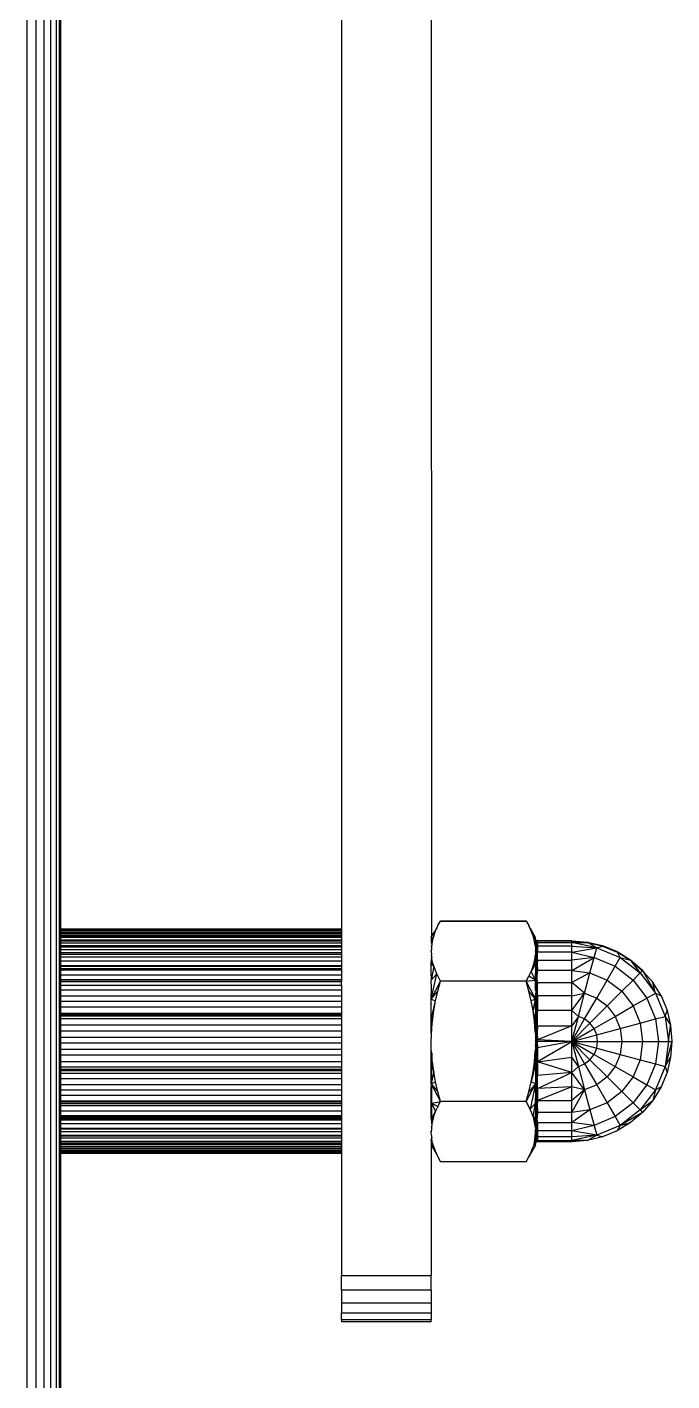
# Model space of a CAD drawing. Header units: millimetres. Extents: x 1918 to 7324, y -1954 to 2054.
# Drawn here: x 4074.7 to 4133.6, y -368.2 to -244.6 of the extents above; entities that cross this region are included whole.
import ezdxf

# ---------------------------------------------------------------- set-up
doc = ezdxf.new("R2010")
doc.units = ezdxf.units.MM

msp = doc.modelspace()

# ---------------------------------------------------------------- linework, layer by layer
for p, q in [((4074.69, -588.47), (4074.69, -135.13)), ((4075.49, -135.13), (4075.49, -588.47)), ((4076.23, -135.13), (4076.23, -588.47)), ((4076.87, -588.47), (4076.87, -135.13)), ((4077.35, -135.13), (4077.35, -588.47)), ((4077.66, -588.47), (4077.66, -135.13)), ((4111.67, -328.27), (4111.61, -192.81)), ((4077.77, -326.93), (4077.77, -193.6)), ((4103.41, -193.6), (4103.41, -326.93)), ((4112.22, -326.64), (4112.46, -326.22)), ((4112.46, -326.19), (4120.29, -326.19)), ((4112.46, -326.22), (4112.46, -326.19)), ((4112.46, -326.22), (4120.29, -326.22)), ((4120.29, -326.19), (4120.29, -326.22)), ((4120.29, -326.22), (4120.53, -326.64)), ((4077.77, -326.96), (4077.77, -326.93)), ((4103.41, -326.93), (4077.77, -326.96)), ((4077.77, -326.93), (4103.41, -326.93)), ((4077.77, -327.01), (4077.77, -326.96)), ((4103.41, -326.96), (4077.77, -326.96)), ((4077.77, -327.1), (4077.77, -327.01)), ((4077.77, -327.01), (4103.41, -327.01)), ((4077.77, -327.21), (4077.77, -327.1)), ((4103.41, -327.1), (4077.77, -327.1)), ((4077.77, -327.25), (4077.77, -327.21)), ((4077.77, -327.21), (4103.41, -327.21)), ((4077.77, -327.25), (4103.41, -327.25)), ((4077.77, -327.36), (4077.77, -327.25)), ((4103.41, -327.36), (4077.77, -327.36)), ((4077.77, -327.41), (4077.77, -327.36)), ((4103.41, -327.41), (4077.77, -327.41)), ((4077.77, -327.53), (4077.77, -327.41)), ((4077.77, -327.53), (4103.41, -327.53)), ((4077.77, -327.59), (4077.77, -327.53)), ((4077.77, -327.73), (4077.77, -327.59)), ((4077.77, -327.59), (4103.41, -327.59)), ((4077.77, -327.96), (4077.77, -327.73)), ((4103.41, -327.73), (4077.77, -327.73)), ((4103.41, -326.93), (4103.41, -326.96)), ((4103.41, -326.96), (4103.41, -327.01)), ((4103.41, -327.01), (4103.41, -327.1)), ((4103.41, -327.1), (4103.41, -327.21)), ((4103.41, -327.21), (4103.41, -327.25)), ((4103.41, -327.25), (4103.41, -327.36)), ((4103.41, -327.36), (4103.41, -327.41)), ((4103.41, -327.41), (4103.41, -327.53)), ((4103.41, -327.53), (4103.41, -327.59)), ((4103.41, -327.59), (4103.41, -327.73)), ((4103.41, -327.73), (4103.41, -327.96)), ((4111.61, -327.71), (4111.77, -327.46)), ((4111.84, -327.58), (4111.61, -328.13)), ((4111.61, -327.71), (4111.61, -328.13)), ((4111.72, -328.04), (4111.84, -327.58)), ((4112.16, -326.77), (4111.77, -327.46)), ((4111.77, -327.46), (4112.01, -327.13)), ((4111.84, -327.58), (4112.01, -327.13)), ((4112.01, -327.13), (4112.16, -326.77)), ((4112.16, -326.77), (4112.22, -326.67)), ((4112.22, -326.67), (4112.22, -326.64)), ((4120.53, -326.64), (4120.53, -326.67)), ((4120.58, -326.75), (4120.53, -326.67)), ((4120.64, -326.9), (4120.58, -326.75)), ((4120.91, -327.58), (4120.64, -326.9)), ((4120.64, -326.9), (4120.72, -327)), ((4120.72, -327), (4121.1, -327.69)), ((4121.14, -328.16), (4120.91, -327.58)), ((4120.91, -327.58), (4121.14, -327.75)), ((4121.01, -327.93), (4120.91, -327.58)), ((4121.1, -327.69), (4121.14, -327.71)), ((4121.14, -327.78), (4121.14, -327.71)), ((4121.14, -327.75), (4121.14, -327.71)), ((4077.77, -328.03), (4077.77, -327.96)), ((4103.41, -327.96), (4077.77, -327.96)), ((4077.77, -328.22), (4077.77, -328.03)), ((4077.77, -328.03), (4103.41, -328.03)), ((4077.77, -328.5), (4077.77, -328.22)), ((4077.77, -328.22), (4103.41, -328.22)), ((4077.77, -328.59), (4077.77, -328.5)), ((4103.41, -328.5), (4077.77, -328.5)), ((4077.77, -328.81), (4077.77, -328.59)), ((4077.77, -328.59), (4103.41, -328.59)), ((4077.77, -329.14), (4077.77, -328.81)), ((4077.77, -328.81), (4103.41, -328.81)), ((4103.41, -327.96), (4103.41, -328.03)), ((4103.41, -328.03), (4103.41, -328.22)), ((4103.41, -328.22), (4103.41, -328.5)), ((4103.41, -328.5), (4103.41, -328.59)), ((4103.41, -328.59), (4103.41, -328.81)), ((4103.41, -328.81), (4103.41, -329.14)), ((4111.61, -328.13), (4111.72, -328.04)), ((4111.61, -328.13), (4111.61, -328.16)), ((4111.61, -328.16), (4111.67, -328.27)), ((4111.61, -328.16), (4111.65, -328.4)), ((4111.61, -328.94), (4111.62, -328.85)), ((4111.61, -328.94), (4111.61, -328.97)), ((4111.63, -328.62), (4111.62, -328.85)), ((4111.64, -328.55), (4111.63, -328.59)), ((4111.63, -328.59), (4111.63, -328.62)), ((4111.64, -328.51), (4111.65, -328.44)), ((4111.64, -328.47), (4111.65, -328.44)), ((4111.64, -328.51), (4111.64, -328.47)), ((4111.64, -328.51), (4111.64, -328.55)), ((4111.67, -328.27), (4111.65, -328.4)), ((4111.65, -328.4), (4111.65, -328.44)), ((4111.71, -328.11), (4111.67, -328.27)), ((4111.71, -328.11), (4111.72, -328.04)), ((4121.02, -328), (4121.01, -327.93)), ((4121.02, -328), (4121.04, -328.04)), ((4121.14, -328.16), (4121.04, -328.04)), ((4121.04, -328.04), (4121.05, -328.11)), ((4121.08, -328.27), (4121.05, -328.11)), ((4121.14, -328.16), (4121.08, -328.27)), ((4121.1, -328.44), (4121.08, -328.27)), ((4121.14, -328.34), (4121.1, -328.44)), ((4121.1, -328.44), (4121.11, -328.51)), ((4121.11, -328.51), (4121.12, -328.55)), ((4121.12, -328.55), (4121.12, -328.62)), ((4121.12, -328.62), (4121.14, -328.9)), ((4121.14, -327.81), (4121.14, -327.75)), ((4121.14, -327.88), (4121.14, -327.81)), ((4121.14, -327.88), (4121.14, -327.84)), ((4121.14, -327.95), (4121.14, -327.88)), ((4121.16, -327.98), (4121.14, -327.95)), ((4121.19, -327.97), (4121.14, -327.95)), ((4121.14, -328.04), (4121.14, -327.95)), ((4121.16, -327.98), (4121.14, -328.04)), ((4121.14, -328.09), (4121.14, -328.04)), ((4121.14, -328.16), (4121.14, -328.09)), ((4121.15, -328.21), (4121.14, -328.16)), ((4121.14, -328.24), (4121.15, -328.21)), ((4121.16, -328.29), (4121.14, -328.24)), ((4121.14, -328.31), (4121.14, -328.24)), ((4121.16, -328.29), (4121.14, -328.34)), ((4121.14, -328.31), (4121.14, -328.34)), ((4121.14, -328.97), (4121.14, -328.9)), ((4121.19, -328.01), (4121.16, -327.98)), ((4121.19, -328.33), (4121.16, -328.29)), ((4121.19, -328.01), (4121.19, -327.97)), ((4121.23, -328), (4121.19, -327.97)), ((4121.19, -328.33), (4121.19, -328.01)), ((4121.23, -328.04), (4121.19, -328.01)), ((4121.19, -328.33), (4121.19, -329.25)), ((4121.23, -328.35), (4121.19, -328.33)), ((4121.23, -328), (4121.23, -328.04)), ((4121.27, -328.02), (4121.23, -328)), ((4121.27, -328.06), (4121.23, -328.04)), ((4121.23, -328.04), (4121.23, -328.32)), ((4121.23, -328.32), (4121.23, -328.35)), ((4121.27, -328.33), (4121.23, -328.32)), ((4121.23, -328.35), (4121.23, -329.27)), ((4121.27, -328.37), (4121.23, -328.35)), ((4121.32, -328.03), (4121.27, -328.02)), ((4121.27, -328.06), (4121.27, -328.02)), ((4121.32, -328.06), (4121.27, -328.06)), ((4121.3, -328.11), (4121.27, -328.06)), ((4121.29, -328.27), (4121.27, -328.06)), ((4121.27, -328.33), (4121.29, -328.27)), ((4121.27, -328.37), (4121.27, -328.33)), ((4121.32, -328.51), (4121.27, -328.37)), ((4121.27, -329.25), (4121.27, -328.37)), ((4121.32, -328.18), (4121.29, -328.27)), ((4121.32, -328.06), (4121.3, -328.11)), ((4121.3, -328.11), (4121.32, -328.18)), ((4121.3, -328.11), (4121.32, -328.14)), ((4124.44, -328.03), (4121.32, -328.03)), ((4121.32, -328.06), (4121.32, -328.03)), ((4124.44, -328.06), (4121.32, -328.06)), ((4121.32, -328.14), (4121.32, -328.18)), ((4121.32, -328.18), (4121.32, -328.51)), ((4121.32, -328.18), (4124.44, -328.18)), ((4124.44, -328.51), (4121.32, -328.51)), ((4121.32, -328.51), (4121.32, -329.06)), ((4124.44, -328.06), (4124.44, -328.03)), ((4124.44, -328.03), (4125.87, -328.14)), ((4124.44, -328.18), (4124.44, -328.06)), ((4124.44, -328.06), (4125.4, -328.14)), ((4126.73, -328.68), (4124.44, -328.18)), ((4124.44, -328.18), (4125.87, -328.18)), ((4124.44, -328.51), (4124.44, -328.18)), ((4124.44, -329.06), (4124.44, -328.51)), ((4124.44, -328.51), (4126.73, -328.68)), ((4124.44, -329.06), (4126.73, -328.68)), ((4125.4, -328.14), (4125.87, -328.14)), ((4125.4, -328.14), (4125.87, -328.18)), ((4125.87, -328.14), (4127.27, -328.47)), ((4125.98, -328.2), (4125.87, -328.14)), ((4126.73, -328.68), (4125.87, -328.18)), ((4125.87, -328.18), (4125.98, -328.2)), ((4125.98, -328.2), (4127.2, -328.5)), ((4126.49, -329.56), (4126.73, -328.68)), ((4126.73, -328.68), (4127.27, -328.51)), ((4126.73, -328.68), (4128.86, -329.56)), ((4127.2, -328.5), (4127.27, -328.47)), ((4127.2, -328.5), (4127.27, -328.51)), ((4127.27, -328.47), (4128.6, -329.02)), ((4127.27, -328.51), (4128.6, -329.06)), ((4077.77, -329.24), (4077.77, -329.14)), ((4103.41, -329.14), (4077.77, -329.14)), ((4077.77, -329.5), (4077.77, -329.24)), ((4077.77, -329.24), (4103.41, -329.24)), ((4077.77, -329.88), (4077.77, -329.5)), ((4077.77, -329.5), (4103.41, -329.5)), ((4077.77, -330.28), (4077.77, -329.88)), ((4103.41, -329.88), (4077.77, -329.88)), ((4103.41, -329.14), (4103.41, -329.24)), ((4103.41, -329.24), (4103.41, -329.5)), ((4103.41, -329.5), (4103.41, -329.88)), ((4103.41, -329.88), (4103.41, -330.28)), ((4111.61, -328.97), (4111.63, -329.32)), ((4111.61, -330.07), (4111.65, -329.53)), ((4111.61, -330.07), (4111.67, -329.67)), ((4111.61, -330.14), (4111.74, -330.02)), ((4111.61, -330.11), (4111.61, -330.07)), ((4111.61, -330.14), (4111.61, -330.11)), ((4111.61, -330.14), (4111.84, -330.36)), ((4111.61, -331.24), (4111.61, -330.14)), ((4111.64, -329.39), (4111.63, -329.32)), ((4111.64, -329.39), (4111.64, -329.44)), ((4111.64, -329.44), (4111.65, -329.53)), ((4111.67, -329.67), (4111.65, -329.53)), ((4111.74, -330.02), (4111.67, -329.67)), ((4111.84, -330.36), (4111.74, -330.02)), ((4121.14, -330.14), (4120.74, -330.82)), ((4120.91, -330.36), (4121.04, -329.9)), ((4120.91, -330.36), (4121.14, -330.14)), ((4121.04, -329.9), (4121.05, -329.82)), ((4121.13, -330.09), (4121.04, -329.9)), ((4121.08, -329.67), (4121.05, -329.82)), ((4121.1, -329.53), (4121.08, -329.67)), ((4121.13, -330.09), (4121.08, -329.67)), ((4121.1, -329.53), (4121.11, -329.44)), ((4121.14, -329.67), (4121.1, -329.53)), ((4121.11, -329.44), (4121.16, -329.21)), ((4121.13, -330.09), (4121.14, -329.67)), ((4121.14, -330.12), (4121.13, -330.09)), ((4121.14, -328.97), (4121.15, -329.13)), ((4121.16, -329.21), (4121.14, -329.67)), ((4121.14, -330.14), (4121.14, -330.12)), ((4121.14, -330.14), (4121.14, -330.62)), ((4121.15, -329.13), (4121.15, -329.18)), ((4121.16, -329.21), (4121.15, -329.18)), ((4121.19, -329.25), (4121.16, -329.21)), ((4121.19, -329.25), (4121.19, -330.71)), ((4121.23, -329.27), (4121.19, -329.25)), ((4121.23, -330.73), (4121.23, -329.27)), ((4121.27, -329.29), (4121.23, -329.27)), ((4121.32, -329.06), (4121.27, -329.25)), ((4121.27, -329.25), (4121.27, -329.29)), ((4121.32, -329.81), (4121.27, -329.29)), ((4121.27, -329.29), (4121.3, -330.16)), ((4121.27, -329.29), (4121.27, -330.7)), ((4121.3, -330.16), (4121.27, -330.7)), ((4121.32, -329.81), (4121.3, -330.16)), ((4121.3, -330.16), (4121.32, -330.75)), ((4124.44, -329.06), (4121.32, -329.06)), ((4121.32, -329.81), (4121.32, -329.06)), ((4121.32, -329.81), (4124.44, -329.81)), ((4124.44, -329.81), (4124.44, -329.06)), ((4124.44, -329.06), (4126.49, -329.56)), ((4126.49, -329.56), (4124.44, -329.81)), ((4124.44, -330.75), (4126.49, -329.56)), ((4124.44, -330.75), (4124.44, -329.81)), ((4126.11, -330.97), (4126.49, -329.56)), ((4126.49, -329.56), (4128.4, -330.35)), ((4128.4, -330.35), (4128.86, -329.56)), ((4128.63, -329.08), (4128.6, -329.02)), ((4128.6, -329.02), (4129.82, -329.78)), ((4128.63, -329.08), (4128.6, -329.06)), ((4128.86, -329.56), (4128.63, -329.08)), ((4128.63, -329.08), (4129.72, -329.75)), ((4128.86, -329.56), (4130.69, -330.97)), ((4128.86, -329.56), (4129.82, -329.81)), ((4129.72, -329.75), (4129.82, -329.78)), ((4129.72, -329.75), (4129.82, -329.81)), ((4129.82, -329.78), (4130.91, -330.71)), ((4129.82, -329.81), (4129.82, -329.78)), ((4129.82, -329.81), (4129.9, -329.88)), ((4130.69, -330.97), (4129.9, -329.88)), ((4129.9, -329.88), (4130.89, -330.73)), ((4077.77, -330.38), (4077.77, -330.28)), ((4077.77, -330.28), (4103.41, -330.28)), ((4103.41, -330.38), (4077.77, -330.38)), ((4077.77, -330.55), (4077.77, -330.38)), ((4077.77, -330.7), (4077.77, -330.55)), ((4077.77, -330.55), (4103.41, -330.55)), ((4077.77, -331.14), (4077.77, -330.7)), ((4103.41, -330.7), (4077.77, -330.7)), ((4077.77, -331.59), (4077.77, -331.14)), ((4077.77, -331.14), (4103.41, -331.14)), ((4103.41, -330.28), (4103.41, -330.38)), ((4103.41, -330.38), (4103.41, -330.55)), ((4103.41, -330.55), (4103.41, -330.7)), ((4103.41, -330.7), (4103.41, -331.14)), ((4103.41, -331.14), (4103.41, -331.59)), ((4111.84, -330.36), (4111.61, -331.62)), ((4112.11, -331.05), (4111.61, -331.62)), ((4111.61, -333.35), (4112.11, -331.05)), ((4111.61, -331.24), (4111.61, -331.62)), ((4112.11, -331.05), (4111.84, -330.36)), ((4112.46, -331.72), (4112.11, -331.05)), ((4120.29, -331.72), (4120.53, -331.27)), ((4120.53, -331.27), (4120.74, -330.82)), ((4121.14, -331.62), (4120.53, -331.27)), ((4120.74, -330.82), (4120.91, -330.36)), ((4121.14, -331.62), (4120.74, -330.82)), ((4121.15, -330.65), (4121.14, -330.62)), ((4121.14, -330.62), (4121.16, -330.68)), ((4121.14, -331.23), (4121.16, -330.74)), ((4121.14, -331.27), (4121.14, -331.23)), ((4121.14, -331.62), (4121.14, -331.27)), ((4121.16, -330.68), (4121.15, -330.65)), ((4121.19, -330.71), (4121.16, -330.68)), ((4121.16, -330.74), (4121.16, -330.68)), ((4121.19, -330.71), (4121.19, -332.62)), ((4121.23, -330.73), (4121.19, -330.71)), ((4121.23, -330.73), (4121.23, -332.63)), ((4121.27, -330.74), (4121.23, -330.73)), ((4121.27, -330.7), (4121.27, -330.74)), ((4121.32, -330.75), (4121.27, -330.74)), ((4121.27, -332.58), (4121.27, -330.74)), ((4121.3, -331.43), (4121.27, -330.74)), ((4121.3, -331.43), (4121.32, -330.75)), ((4121.32, -331.84), (4121.3, -331.43)), ((4124.44, -330.75), (4121.32, -330.75)), ((4124.44, -331.84), (4124.44, -330.75)), ((4124.44, -330.75), (4126.11, -330.97)), ((4126.11, -330.97), (4124.44, -331.84)), ((4125.62, -332.8), (4126.11, -330.97)), ((4126.11, -330.97), (4127.68, -331.61)), ((4127.68, -331.61), (4128.4, -330.35)), ((4128.4, -330.35), (4130.05, -331.61)), ((4130.05, -331.61), (4130.69, -330.97)), ((4130.69, -330.97), (4130.91, -330.75)), ((4130.69, -330.97), (4132.1, -332.8)), ((4130.89, -330.73), (4130.91, -330.71)), ((4130.89, -330.73), (4130.91, -330.75)), ((4130.91, -330.71), (4130.91, -330.75)), ((4130.91, -330.75), (4130.98, -330.82)), ((4130.98, -330.82), (4132.1, -332.8)), ((4130.98, -330.82), (4131.85, -331.8)), ((4077.77, -331.73), (4077.77, -331.59)), ((4103.41, -331.59), (4077.77, -331.59)), ((4077.77, -331.73), (4103.41, -331.73)), ((4077.77, -331.78), (4077.77, -331.73)), ((4103.41, -331.78), (4077.77, -331.78)), ((4077.77, -332.07), (4077.77, -331.78)), ((4077.77, -332.55), (4077.77, -332.07)), ((4077.77, -332.07), (4103.41, -332.07)), ((4077.77, -333.06), (4077.77, -332.55)), ((4103.41, -332.55), (4077.77, -332.55)), ((4103.41, -331.59), (4103.41, -331.73)), ((4103.41, -331.73), (4103.41, -331.78)), ((4103.41, -332.07), (4103.41, -331.78)), ((4103.41, -332.07), (4103.41, -332.55)), ((4103.41, -332.55), (4103.41, -333.06)), ((4111.61, -331.86), (4111.61, -331.62)), ((4111.61, -333.35), (4112.46, -331.72)), ((4111.61, -332), (4111.61, -331.86)), ((4111.61, -332), (4111.61, -332.83)), ((4111.61, -333.35), (4112.22, -332.62)), ((4112.01, -333.52), (4112.22, -332.62)), ((4112.22, -332.62), (4112.46, -331.72)), ((4120.29, -331.72), (4112.46, -331.72)), ((4120.29, -331.72), (4121.14, -331.62)), ((4121.14, -333.35), (4120.29, -331.72)), ((4120.53, -332.62), (4120.29, -331.72)), ((4121.14, -333.35), (4120.53, -332.62)), ((4120.74, -333.52), (4120.53, -332.62)), ((4121.14, -331.83), (4121.14, -331.62)), ((4121.15, -332.36), (4121.14, -331.83)), ((4121.15, -332.48), (4121.14, -332.53)), ((4121.14, -332.53), (4121.15, -332.58)), ((4121.16, -332.6), (4121.14, -332.53)), ((4121.16, -332.6), (4121.14, -332.98)), ((4121.15, -332.48), (4121.15, -332.36)), ((4121.16, -332.6), (4121.15, -332.58)), ((4121.19, -332.62), (4121.16, -332.6)), ((4121.19, -332.62), (4121.19, -334.84)), ((4121.23, -332.63), (4121.19, -332.62)), ((4121.23, -332.63), (4121.23, -334.85)), ((4121.27, -332.64), (4121.23, -332.63)), ((4121.32, -331.84), (4121.27, -332.58)), ((4121.27, -332.6), (4121.27, -332.58)), ((4121.27, -332.6), (4121.27, -332.64)), ((4121.32, -333.06), (4121.27, -332.64)), ((4121.27, -332.64), (4121.27, -334.81)), ((4121.32, -333.06), (4121.32, -331.84)), ((4121.32, -331.84), (4124.44, -331.84)), ((4125.62, -332.8), (4124.44, -331.84)), ((4124.44, -333.06), (4124.44, -331.84)), ((4126.73, -333.26), (4127.68, -331.61)), ((4127.68, -331.61), (4129.02, -332.64)), ((4127.68, -333.98), (4129.02, -332.64)), ((4129.02, -332.64), (4130.05, -331.61)), ((4129.02, -332.64), (4130.05, -333.98)), ((4130.05, -331.61), (4131.31, -333.26)), ((4131.86, -331.87), (4131.85, -331.8)), ((4131.85, -331.8), (4131.85, -331.84)), ((4131.86, -331.87), (4131.85, -331.84)), ((4132.1, -332.8), (4131.86, -331.87)), ((4131.86, -331.87), (4132.56, -333.01)), ((4077.77, -333.57), (4077.77, -333.06)), ((4077.77, -333.06), (4103.41, -333.06)), ((4077.77, -334.1), (4077.77, -333.57)), ((4103.41, -333.57), (4077.77, -333.57)), ((4103.41, -333.06), (4103.41, -333.57)), ((4103.41, -333.57), (4103.41, -334.1)), ((4111.61, -333.35), (4111.61, -332.83)), ((4111.61, -333.35), (4112.01, -333.52)), ((4111.61, -333.78), (4111.61, -333.35)), ((4111.61, -335.24), (4112.01, -333.52)), ((4111.61, -333.78), (4111.61, -333.81)), ((4111.61, -333.9), (4111.61, -333.81)), ((4111.61, -334.11), (4111.61, -333.9)), ((4111.85, -334.43), (4112.01, -333.52)), ((4121.14, -333.35), (4120.74, -333.52)), ((4120.91, -334.43), (4120.74, -333.52)), ((4120.91, -334.43), (4121.14, -333.35)), ((4121.14, -333.35), (4121.14, -332.98)), ((4121.14, -334.34), (4121.14, -333.35)), ((4124.44, -333.06), (4121.32, -333.06)), ((4121.32, -333.06), (4121.32, -334.39)), ((4124.44, -334.39), (4125.62, -332.8)), ((4124.44, -333.06), (4125.62, -332.8)), ((4124.44, -334.39), (4124.44, -333.06)), ((4125.05, -334.93), (4125.62, -332.8)), ((4125.62, -332.8), (4126.73, -333.26)), ((4125.62, -335.17), (4126.73, -333.26)), ((4126.73, -333.26), (4127.68, -333.98)), ((4130.05, -333.98), (4131.31, -333.26)), ((4131.31, -333.26), (4132.1, -332.8)), ((4131.31, -333.26), (4132.1, -335.17)), ((4132.1, -332.8), (4132.98, -334.93)), ((4132.1, -332.8), (4132.6, -333.06)), ((4132.56, -333.01), (4132.6, -333.03)), ((4132.56, -333.01), (4132.6, -333.06)), ((4132.6, -333.03), (4132.6, -333.06)), ((4132.6, -333.06), (4133.15, -334.36)), ((4077.77, -334.63), (4077.77, -334.1)), ((4103.41, -334.1), (4077.77, -334.1)), ((4077.77, -334.79), (4077.77, -334.63)), ((4077.77, -334.63), (4103.41, -334.63)), ((4103.41, -334.79), (4077.77, -334.79)), ((4077.77, -334.87), (4077.77, -334.79)), ((4077.77, -335.17), (4077.77, -334.87)), ((4077.77, -334.87), (4103.41, -334.87)), ((4103.41, -334.1), (4103.41, -334.63)), ((4103.41, -334.63), (4103.41, -334.79)), ((4103.41, -334.79), (4103.41, -334.87)), ((4103.41, -334.87), (4103.41, -335.17)), ((4111.61, -334.56), (4111.61, -334.11)), ((4111.61, -335.24), (4111.85, -334.43)), ((4111.61, -335.24), (4111.61, -334.56)), ((4111.72, -335.36), (4111.85, -334.43)), ((4121.14, -335.24), (4120.91, -334.43)), ((4121.04, -335.36), (4120.91, -334.43)), ((4121.14, -334.34), (4121.15, -334.59)), ((4121.15, -334.82), (4121.14, -334.95)), ((4121.15, -335.1), (4121.14, -334.95)), ((4121.14, -335.24), (4121.15, -335.1)), ((4121.15, -334.59), (4121.15, -334.76)), ((4121.15, -334.76), (4121.15, -334.82)), ((4121.19, -334.84), (4121.15, -334.82)), ((4121.15, -335.1), (4121.19, -334.84)), ((4121.23, -334.85), (4121.19, -334.84)), ((4121.19, -334.84), (4121.19, -337.14)), ((4121.19, -337.14), (4121.23, -334.89)), ((4121.23, -334.89), (4121.23, -334.85)), ((4121.27, -334.85), (4121.23, -334.85)), ((4121.23, -334.89), (4121.24, -337.18)), ((4121.24, -337.18), (4121.27, -334.9)), ((4121.32, -334.39), (4121.27, -334.81)), ((4121.27, -334.85), (4121.27, -334.81)), ((4121.27, -334.9), (4121.27, -334.85)), ((4121.27, -334.9), (4121.27, -334.88)), ((4121.32, -335.79), (4121.27, -334.9)), ((4124.44, -334.39), (4121.32, -334.39)), ((4121.32, -335.79), (4121.32, -334.39)), ((4125.05, -334.93), (4124.44, -334.39)), ((4124.44, -335.79), (4124.44, -334.39)), ((4124.44, -337.22), (4125.05, -334.93)), ((4125.05, -334.93), (4124.44, -335.79)), ((4125.62, -335.17), (4125.05, -334.93)), ((4126.11, -335.55), (4127.68, -333.98)), ((4126.49, -336.04), (4128.4, -334.93)), ((4127.68, -333.98), (4128.4, -334.93)), ((4128.4, -334.93), (4130.05, -333.98)), ((4128.4, -334.93), (4128.86, -336.04)), ((4130.05, -333.98), (4130.69, -335.55)), ((4132.1, -335.17), (4132.98, -334.93)), ((4132.98, -334.93), (4133.15, -334.39)), ((4132.98, -334.93), (4133.29, -337.22)), ((4132.98, -334.93), (4133.47, -335.73)), ((4133.15, -334.36), (4133.15, -334.39)), ((4133.15, -334.39), (4133.47, -335.73)), ((4077.77, -335.72), (4077.77, -335.17)), ((4103.41, -335.17), (4077.77, -335.17)), ((4077.77, -336.27), (4077.77, -335.72)), ((4077.77, -335.72), (4103.41, -335.72)), ((4077.77, -336.83), (4077.77, -336.27)), ((4103.41, -336.27), (4077.77, -336.27)), ((4103.41, -335.17), (4103.41, -335.72)), ((4103.41, -335.72), (4103.41, -336.27)), ((4103.41, -336.27), (4103.41, -336.83)), ((4111.61, -335.24), (4111.72, -335.36)), ((4111.61, -335.37), (4111.61, -335.24)), ((4111.61, -335.41), (4111.61, -335.37)), ((4111.61, -335.58), (4111.61, -335.41)), ((4111.61, -335.58), (4111.64, -336.25)), ((4111.61, -336.31), (4111.61, -335.58)), ((4111.63, -336.65), (4111.61, -336.31)), ((4111.63, -336.65), (4111.64, -336.29)), ((4111.64, -336.25), (4111.72, -335.36)), ((4111.64, -336.25), (4111.64, -336.29)), ((4121.14, -335.28), (4121.04, -335.36)), ((4121.11, -336.29), (4121.04, -335.36)), ((4121.14, -335.77), (4121.11, -336.29)), ((4121.14, -336.46), (4121.11, -336.29)), ((4121.14, -335.24), (4121.14, -335.28)), ((4121.14, -335.31), (4121.14, -335.24)), ((4121.14, -335.31), (4121.14, -335.28)), ((4121.14, -335.4), (4121.14, -335.31)), ((4121.14, -335.43), (4121.14, -335.4)), ((4121.14, -335.55), (4121.14, -335.43)), ((4121.14, -335.6), (4121.14, -335.55)), ((4121.14, -335.64), (4121.14, -335.6)), ((4121.14, -335.64), (4121.14, -335.69)), ((4121.14, -335.69), (4121.14, -335.77)), ((4121.14, -335.77), (4121.14, -336.46)), ((4121.32, -335.79), (4121.3, -336.42)), ((4121.32, -335.79), (4124.44, -335.79)), ((4124.44, -335.79), (4121.32, -337.08)), ((4124.44, -337.22), (4125.62, -335.17)), ((4124.44, -337.22), (4126.11, -335.55)), ((4124.44, -337.22), (4124.44, -335.79)), ((4124.44, -337.22), (4126.49, -336.04)), ((4126.11, -335.55), (4125.62, -335.17)), ((4126.49, -336.04), (4126.11, -335.55)), ((4126.73, -336.61), (4126.49, -336.04)), ((4126.73, -336.61), (4128.86, -336.04)), ((4128.86, -336.04), (4130.69, -335.55)), ((4128.86, -336.04), (4129.02, -337.22)), ((4130.69, -335.55), (4132.1, -335.17)), ((4130.69, -335.55), (4130.91, -337.22)), ((4132.1, -335.17), (4132.37, -337.22)), ((4133.29, -337.22), (4133.48, -335.79)), ((4133.47, -335.73), (4133.48, -335.75)), ((4133.47, -335.73), (4133.48, -335.79)), ((4133.48, -335.75), (4133.48, -335.79)), ((4133.48, -335.79), (4133.6, -337.19)), ((4077.77, -337.38), (4077.77, -336.83)), ((4077.77, -336.83), (4103.41, -336.83)), ((4077.77, -337.94), (4077.77, -337.38)), ((4103.41, -337.38), (4077.77, -337.38)), ((4103.41, -336.83), (4103.41, -337.38)), ((4103.41, -337.38), (4103.41, -337.94)), ((4111.61, -337.19), (4111.63, -336.69)), ((4111.61, -337.22), (4111.61, -337.19)), ((4111.61, -337.25), (4111.61, -337.19)), ((4111.61, -337.25), (4111.61, -337.22)), ((4111.61, -338.05), (4111.61, -337.25)), ((4111.63, -336.69), (4111.63, -336.65)), ((4121.14, -336.46), (4121.14, -336.62)), ((4121.14, -336.62), (4121.14, -336.67)), ((4121.14, -336.67), (4121.15, -337.05)), ((4121.15, -337.05), (4121.14, -337.16)), ((4121.14, -337.16), (4121.14, -337.19)), ((4121.14, -337.19), (4121.14, -337.22)), ((4121.14, -337.22), (4121.19, -337.22)), ((4121.14, -337.22), (4121.15, -337.61)), ((4121.15, -337.61), (4121.19, -337.29)), ((4121.15, -337.61), (4121.15, -337.79)), ((4121.19, -337.22), (4121.19, -337.14)), ((4121.19, -337.22), (4121.24, -337.22)), ((4121.19, -337.22), (4121.19, -337.29)), ((4121.19, -337.25), (4121.19, -337.29)), ((4121.19, -339.57), (4121.19, -337.29)), ((4121.19, -337.29), (4121.23, -339.56)), ((4121.24, -337.22), (4121.23, -339.56)), ((4121.29, -337.13), (4121.24, -337.18)), ((4121.24, -337.18), (4121.24, -337.22)), ((4121.24, -337.22), (4121.29, -337.22)), ((4121.24, -337.22), (4121.27, -338.95)), ((4121.29, -337.28), (4121.27, -338.95)), ((4121.3, -336.42), (4121.29, -337.13)), ((4121.29, -337.13), (4121.32, -337.08)), ((4121.29, -337.13), (4121.29, -337.18)), ((4121.29, -337.18), (4121.29, -337.22)), ((4124.44, -337.22), (4121.29, -337.22)), ((4121.29, -337.22), (4121.29, -337.28)), ((4121.29, -337.28), (4121.32, -337.8)), ((4121.3, -336.42), (4121.32, -337.08)), ((4124.44, -337.22), (4121.32, -337.08)), ((4124.44, -337.22), (4121.32, -337.8)), ((4121.32, -339.05), (4124.44, -337.22)), ((4124.44, -337.22), (4126.73, -336.61)), ((4124.44, -338.66), (4124.44, -337.22)), ((4124.44, -337.22), (4125.05, -339.51)), ((4124.44, -337.22), (4125.62, -339.28)), ((4124.44, -337.22), (4126.11, -338.9)), ((4124.44, -337.22), (4126.49, -338.41)), ((4124.44, -337.22), (4126.73, -337.84)), ((4124.44, -337.22), (4126.81, -337.22)), ((4126.81, -337.22), (4126.73, -336.61)), ((4126.73, -337.84), (4126.81, -337.22)), ((4126.81, -337.22), (4129.02, -337.22)), ((4129.02, -337.22), (4128.86, -338.41)), ((4129.02, -337.22), (4130.91, -337.22)), ((4130.91, -337.22), (4130.69, -338.9)), ((4130.91, -337.22), (4132.37, -337.22)), ((4132.37, -337.22), (4132.1, -339.28)), ((4132.37, -337.22), (4133.29, -337.22)), ((4133.29, -337.22), (4132.98, -339.51)), ((4133.6, -337.22), (4132.98, -339.51)), ((4133.29, -337.22), (4133.6, -337.22)), ((4133.6, -337.22), (4133.48, -338.66)), ((4133.6, -337.19), (4133.6, -337.22)), ((4077.77, -338.49), (4077.77, -337.94)), ((4077.77, -337.94), (4103.41, -337.94)), ((4077.77, -339.04), (4077.77, -338.49)), ((4103.41, -338.49), (4077.77, -338.49)), ((4103.41, -337.94), (4103.41, -338.49)), ((4103.41, -338.49), (4103.41, -339.04)), ((4111.61, -338.79), (4111.61, -338.05)), ((4111.64, -338.15), (4111.61, -338.05)), ((4111.61, -338.79), (4111.65, -338.28)), ((4111.61, -339.16), (4111.61, -338.79)), ((4111.65, -338.28), (4111.64, -338.15)), ((4111.71, -339.04), (4111.65, -338.28)), ((4111.65, -338.28), (4111.65, -339.03)), ((4121.04, -339.07), (4121.11, -338.15)), ((4121.11, -338.15), (4121.14, -337.98)), ((4121.14, -338.68), (4121.11, -338.15)), ((4121.15, -337.79), (4121.14, -337.94)), ((4121.14, -337.94), (4121.14, -337.98)), ((4121.14, -338.68), (4121.14, -337.98)), ((4121.14, -338.76), (4121.14, -338.68)), ((4121.14, -339.2), (4121.14, -338.76)), ((4121.32, -337.8), (4121.31, -338.63)), ((4121.32, -338.66), (4121.31, -338.63)), ((4121.32, -338.66), (4121.31, -338.72)), ((4121.31, -338.72), (4121.31, -338.75)), ((4121.31, -338.75), (4121.32, -339)), ((4121.32, -339.08), (4124.44, -338.66)), ((4125.05, -339.51), (4124.44, -338.66)), ((4124.44, -340.05), (4124.44, -338.66)), ((4126.11, -338.9), (4126.49, -338.41)), ((4126.49, -338.41), (4126.73, -337.84)), ((4126.49, -338.41), (4128.4, -339.51)), ((4126.73, -337.84), (4128.86, -338.41)), ((4128.86, -338.41), (4128.4, -339.51)), ((4128.86, -338.41), (4130.69, -338.9)), ((4132.98, -339.51), (4133.48, -338.66)), ((4133.48, -338.66), (4133.15, -340.05)), ((4077.77, -339.58), (4077.77, -339.04)), ((4077.77, -339.04), (4103.41, -339.04)), ((4077.77, -339.74), (4077.77, -339.58)), ((4103.41, -339.58), (4077.77, -339.58)), ((4077.77, -339.74), (4103.41, -339.74)), ((4077.77, -339.92), (4077.77, -339.74)), ((4103.41, -339.92), (4077.77, -339.92)), ((4077.77, -340.12), (4077.77, -339.92)), ((4103.41, -339.04), (4103.41, -339.58)), ((4103.41, -339.58), (4103.41, -339.74)), ((4103.41, -339.74), (4103.41, -339.92)), ((4103.41, -339.92), (4103.41, -340.12)), ((4111.61, -339.16), (4111.65, -339.13)), ((4111.61, -339.2), (4111.61, -339.16)), ((4111.61, -339.2), (4111.65, -339.16)), ((4111.61, -339.2), (4111.84, -339.99)), ((4111.61, -340.64), (4111.61, -339.2)), ((4111.84, -339.99), (4111.61, -341.1)), ((4111.65, -339.03), (4111.65, -339.13)), ((4111.65, -339.13), (4111.72, -339.07)), ((4111.65, -339.13), (4111.65, -339.16)), ((4111.66, -342.85), (4111.65, -339.16)), ((4111.72, -339.07), (4111.71, -339.04)), ((4111.84, -339.99), (4111.72, -339.07)), ((4112.01, -340.91), (4111.84, -339.99)), ((4121.14, -339.26), (4120.74, -340.91)), ((4120.74, -340.91), (4120.91, -339.99)), ((4120.91, -339.99), (4121.04, -339.07)), ((4120.91, -339.99), (4121.14, -339.26)), ((4121.14, -339.2), (4121.04, -339.07)), ((4121.14, -339.26), (4121.14, -339.2)), ((4121.14, -339.26), (4121.15, -339.35)), ((4121.14, -339.53), (4121.15, -339.35)), ((4121.14, -339.53), (4121.15, -339.58)), ((4121.15, -339.69), (4121.14, -340.01)), ((4121.14, -340.01), (4121.14, -341.1)), ((4121.19, -339.57), (4121.15, -339.58)), ((4121.15, -339.58), (4121.15, -339.63)), ((4121.19, -339.61), (4121.15, -339.63)), ((4121.15, -339.63), (4121.15, -339.69)), ((4121.23, -339.56), (4121.19, -339.57)), ((4121.19, -339.57), (4121.19, -339.61)), ((4121.23, -339.6), (4121.19, -339.61)), ((4121.19, -339.61), (4121.19, -341.83)), ((4121.23, -339.6), (4121.23, -339.56)), ((4121.23, -339.6), (4121.23, -341.81)), ((4121.27, -339.6), (4121.23, -339.6)), ((4121.27, -338.95), (4121.27, -339.16)), ((4121.32, -339.08), (4121.27, -339.51)), ((4121.27, -339.16), (4121.27, -339.51)), ((4121.27, -339.51), (4121.27, -339.56)), ((4121.27, -339.56), (4121.27, -339.6)), ((4121.28, -339.64), (4121.27, -339.6)), ((4121.32, -340.02), (4121.28, -339.64)), ((4121.28, -339.64), (4121.28, -341.7)), ((4121.32, -339), (4121.32, -339.05)), ((4121.32, -339.08), (4121.32, -339.05)), ((4124.44, -340.05), (4121.32, -339.08)), ((4121.32, -339.08), (4121.32, -340.02)), ((4121.32, -340.02), (4121.32, -340.28)), ((4124.44, -340.05), (4121.32, -340.33)), ((4121.32, -341.51), (4124.44, -340.05)), ((4125.05, -339.51), (4124.44, -340.05)), ((4125.62, -341.65), (4124.44, -340.05)), ((4124.44, -341.38), (4124.44, -340.05)), ((4125.05, -339.51), (4125.62, -339.28)), ((4125.05, -339.51), (4125.62, -341.65)), ((4125.62, -339.28), (4126.11, -338.9)), ((4125.62, -339.28), (4126.73, -341.19)), ((4126.11, -338.9), (4127.68, -340.46)), ((4128.4, -339.51), (4127.68, -340.46)), ((4128.4, -339.51), (4130.05, -340.46)), ((4130.69, -338.9), (4130.05, -340.46)), ((4130.69, -338.9), (4132.1, -339.28)), ((4132.1, -339.28), (4131.31, -341.19)), ((4132.1, -339.28), (4132.98, -339.51)), ((4132.98, -339.51), (4132.1, -341.65)), ((4133.15, -340.05), (4132.6, -341.38)), ((4132.98, -339.51), (4133.15, -340.05)), ((4077.77, -340.64), (4077.77, -340.12)), ((4077.77, -340.12), (4103.41, -340.12)), ((4077.77, -341.16), (4077.77, -340.64)), ((4103.41, -340.64), (4077.77, -340.64)), ((4077.77, -341.67), (4077.77, -341.16)), ((4077.77, -341.16), (4103.41, -341.16)), ((4103.41, -340.12), (4103.41, -340.64)), ((4103.41, -340.64), (4103.41, -341.16)), ((4103.41, -341.16), (4103.41, -341.67)), ((4111.61, -340.67), (4111.61, -340.64)), ((4111.61, -341.1), (4111.61, -340.67)), ((4111.61, -341.1), (4112.01, -340.91)), ((4111.61, -341.1), (4112.22, -341.82)), ((4111.61, -341.1), (4112.46, -342.72)), ((4111.61, -341.1), (4111.61, -341.37)), ((4112.22, -341.82), (4112.01, -340.91)), ((4120.29, -342.72), (4121.14, -341.1)), ((4120.53, -341.82), (4120.74, -340.91)), ((4121.14, -341.1), (4120.53, -341.82)), ((4121.14, -341.1), (4120.64, -343.4)), ((4121.14, -341.1), (4120.74, -340.91)), ((4121.14, -341.1), (4121.14, -341.51)), ((4121.32, -340.28), (4121.32, -340.33)), ((4121.32, -341.38), (4121.32, -340.33)), ((4126.73, -341.19), (4125.62, -341.65)), ((4127.68, -340.46), (4126.73, -341.19)), ((4126.73, -341.19), (4127.68, -342.83)), ((4127.68, -340.46), (4129.02, -341.8)), ((4130.05, -340.46), (4129.02, -341.8)), ((4130.05, -340.46), (4131.31, -341.19)), ((4131.31, -341.19), (4130.05, -342.83)), ((4131.31, -341.19), (4132.1, -341.65)), ((4077.77, -342.16), (4077.77, -341.67)), ((4103.41, -341.67), (4077.77, -341.67)), ((4077.77, -342.64), (4077.77, -342.16)), ((4103.41, -342.16), (4077.77, -342.16)), ((4103.41, -341.67), (4103.41, -342.16)), ((4103.41, -342.16), (4103.41, -342.64)), ((4111.61, -341.54), (4111.61, -341.37)), ((4111.61, -342.45), (4111.61, -341.54)), ((4111.61, -342.52), (4111.61, -342.45)), ((4111.61, -342.82), (4111.61, -342.52)), ((4112.46, -342.72), (4112.22, -341.82)), ((4120.29, -342.72), (4120.53, -341.82)), ((4121.14, -341.51), (4121.14, -341.77)), ((4121.15, -341.82), (4121.14, -341.77)), ((4121.15, -341.96), (4121.14, -342.03)), ((4121.15, -341.96), (4121.14, -342)), ((4121.14, -342.03), (4121.15, -342.4)), ((4121.14, -342.58), (4121.15, -342.4)), ((4121.15, -341.82), (4121.15, -341.87)), ((4121.15, -341.82), (4121.16, -341.85)), ((4121.16, -341.85), (4121.15, -341.87)), ((4121.16, -341.85), (4121.15, -341.9)), ((4121.15, -341.87), (4121.15, -341.92)), ((4121.15, -341.87), (4121.15, -341.9)), ((4121.15, -341.9), (4121.15, -341.96)), ((4121.19, -341.83), (4121.16, -341.85)), ((4121.23, -341.81), (4121.19, -341.83)), ((4121.19, -341.83), (4121.19, -343.7)), ((4121.27, -341.81), (4121.23, -341.81)), ((4121.23, -341.81), (4121.23, -343.68)), ((4121.28, -341.7), (4121.27, -341.77)), ((4121.27, -341.77), (4121.27, -341.81)), ((4121.27, -341.85), (4121.27, -341.81)), ((4121.32, -342.61), (4121.27, -341.85)), ((4121.27, -341.85), (4121.27, -343.67)), ((4121.27, -341.85), (4121.3, -343.01)), ((4121.32, -341.51), (4121.28, -341.7)), ((4121.32, -341.51), (4121.32, -341.38)), ((4124.44, -341.38), (4121.32, -341.51)), ((4124.44, -341.38), (4121.32, -342.61)), ((4121.32, -341.51), (4121.32, -342.61)), ((4125.62, -341.65), (4124.44, -341.38)), ((4124.44, -342.61), (4124.44, -341.38)), ((4125.62, -341.65), (4124.44, -342.61)), ((4124.44, -343.7), (4125.62, -341.65)), ((4125.62, -341.65), (4126.11, -343.48)), ((4129.02, -341.8), (4127.68, -342.83)), ((4129.02, -341.8), (4130.05, -342.83)), ((4132.1, -341.65), (4130.69, -343.48)), ((4132.6, -341.38), (4131.85, -342.61)), ((4132.1, -341.65), (4131.85, -342.61)), ((4132.1, -341.65), (4132.6, -341.38)), ((4077.77, -342.78), (4077.77, -342.64)), ((4077.77, -342.64), (4103.41, -342.64)), ((4103.41, -342.78), (4077.77, -342.78)), ((4077.77, -342.88), (4077.77, -342.78)), ((4077.77, -343.1), (4077.77, -342.88)), ((4077.77, -342.88), (4103.41, -342.88)), ((4077.77, -343.55), (4077.77, -343.1)), ((4103.41, -343.1), (4077.77, -343.1)), ((4077.77, -343.98), (4077.77, -343.55)), ((4077.77, -343.55), (4103.41, -343.55)), ((4103.41, -342.64), (4103.41, -342.78)), ((4103.41, -342.78), (4103.41, -342.88)), ((4103.41, -342.88), (4103.41, -343.1)), ((4103.41, -343.1), (4103.41, -343.55)), ((4103.41, -343.55), (4103.41, -343.98)), ((4111.61, -342.82), (4111.65, -343.01)), ((4111.61, -342.82), (4111.66, -342.87)), ((4111.61, -342.82), (4111.66, -342.85)), ((4111.61, -344.27), (4111.61, -342.82)), ((4111.61, -344.27), (4111.65, -343.09)), ((4111.65, -343.01), (4111.66, -342.9)), ((4111.65, -343.09), (4111.65, -343.01)), ((4111.66, -344.22), (4111.65, -343.09)), ((4111.66, -342.85), (4112.46, -342.72)), ((4111.66, -342.9), (4111.66, -342.85)), ((4111.66, -342.85), (4111.66, -342.87)), ((4111.66, -342.87), (4111.66, -342.9)), ((4111.66, -342.87), (4112.22, -343.17)), ((4111.66, -342.9), (4112.01, -343.63)), ((4111.82, -343.95), (4112.01, -343.63)), ((4111.84, -344.05), (4112.01, -343.63)), ((4112.01, -343.63), (4112.16, -343.31)), ((4112.19, -343.25), (4112.16, -343.31)), ((4112.22, -343.17), (4112.19, -343.25)), ((4112.22, -343.17), (4112.46, -342.72)), ((4120.29, -342.72), (4112.46, -342.72)), ((4120.64, -343.4), (4120.29, -342.72)), ((4121.14, -342.85), (4120.64, -343.4)), ((4120.91, -344.08), (4120.64, -343.4)), ((4120.91, -344.08), (4121.14, -342.85)), ((4121.14, -342.71), (4121.14, -342.58)), ((4121.14, -342.77), (4121.14, -342.71)), ((4121.14, -342.82), (4121.14, -342.77)), ((4121.14, -342.82), (4121.14, -342.85)), ((4121.14, -343.04), (4121.14, -342.85)), ((4121.14, -343.04), (4121.14, -343.64)), ((4121.15, -343.69), (4121.14, -343.64)), ((4121.16, -343.76), (4121.14, -343.82)), ((4121.15, -343.79), (4121.14, -343.82)), ((4121.15, -343.69), (4121.16, -343.76)), ((4121.16, -343.76), (4121.15, -343.79)), ((4121.19, -343.74), (4121.16, -343.76)), ((4121.23, -343.68), (4121.19, -343.7)), ((4121.19, -343.7), (4121.19, -343.74)), ((4121.23, -343.72), (4121.19, -343.74)), ((4121.19, -343.74), (4121.19, -345.2)), ((4121.23, -343.68), (4121.23, -343.72)), ((4121.27, -343.7), (4121.23, -343.72)), ((4121.23, -343.72), (4121.23, -345.18)), ((4121.3, -343.01), (4121.27, -343.67)), ((4121.32, -343.66), (4121.27, -343.67)), ((4121.27, -343.67), (4121.27, -343.7)), ((4121.32, -343.7), (4121.27, -343.7)), ((4121.27, -345.12), (4121.27, -343.7)), ((4121.3, -344.23), (4121.27, -343.7)), ((4121.32, -342.61), (4121.3, -343.01)), ((4121.3, -343.01), (4121.32, -343.66)), ((4121.32, -343.7), (4121.3, -344.23)), ((4121.32, -342.61), (4124.44, -342.61)), ((4121.32, -343.66), (4121.32, -343.7)), ((4124.44, -343.7), (4121.32, -343.7)), ((4124.44, -343.7), (4124.44, -342.61)), ((4126.11, -343.48), (4124.44, -343.7)), ((4126.11, -343.48), (4124.44, -344.63)), ((4124.44, -344.63), (4124.44, -343.7)), ((4127.68, -342.83), (4126.11, -343.48)), ((4126.11, -343.48), (4126.49, -344.89)), ((4127.68, -342.83), (4128.4, -344.09)), ((4130.05, -342.83), (4128.4, -344.09)), ((4130.69, -343.48), (4128.86, -344.89)), ((4130.91, -343.7), (4128.86, -344.89)), ((4130.91, -343.7), (4129.82, -344.63)), ((4130.05, -342.83), (4130.69, -343.48)), ((4130.69, -343.48), (4131.85, -342.61)), ((4130.69, -343.48), (4130.91, -343.7)), ((4131.85, -342.61), (4130.91, -343.7)), ((4077.77, -344.12), (4077.77, -343.98)), ((4077.77, -343.98), (4103.41, -343.98)), ((4103.41, -344.12), (4077.77, -344.12)), ((4077.77, -344.23), (4077.77, -344.12)), ((4103.41, -344.23), (4077.77, -344.23)), ((4077.77, -344.31), (4077.77, -344.23)), ((4077.77, -344.35), (4077.77, -344.31)), ((4103.41, -344.31), (4077.77, -344.31)), ((4077.77, -344.35), (4103.41, -344.35)), ((4077.77, -344.38), (4077.77, -344.35)), ((4077.77, -344.76), (4077.77, -344.38)), ((4077.77, -344.38), (4103.41, -344.38)), ((4077.77, -345.13), (4077.77, -344.76)), ((4103.41, -344.76), (4077.77, -344.76)), ((4103.41, -343.98), (4103.41, -344.12)), ((4103.41, -344.12), (4103.41, -344.23)), ((4103.41, -344.23), (4103.41, -344.31)), ((4103.41, -344.31), (4103.41, -344.35)), ((4103.41, -344.31), (4103.41, -344.38)), ((4103.41, -344.38), (4103.41, -344.76)), ((4103.41, -344.76), (4103.41, -345.13)), ((4111.66, -344.22), (4111.61, -344.27)), ((4111.61, -344.27), (4111.61, -344.3)), ((4111.61, -344.27), (4111.61, -344.33)), ((4111.61, -344.3), (4111.61, -344.33)), ((4111.61, -344.33), (4111.67, -344.74)), ((4111.61, -344.33), (4111.66, -344.4)), ((4111.61, -344.33), (4111.65, -344.91)), ((4111.64, -345.04), (4111.63, -345.09)), ((4111.64, -345.01), (4111.65, -344.94)), ((4111.64, -344.97), (4111.65, -344.94)), ((4111.64, -345.01), (4111.64, -344.97)), ((4111.64, -345.01), (4111.64, -345.04)), ((4111.67, -344.77), (4111.65, -344.91)), ((4111.65, -344.91), (4111.65, -344.94)), ((4111.66, -344.22), (4111.82, -343.95)), ((4111.84, -344.05), (4111.66, -344.22)), ((4111.84, -344.08), (4111.66, -344.22)), ((4111.66, -344.4), (4111.66, -344.22)), ((4111.66, -344.4), (4111.72, -344.54)), ((4111.67, -344.74), (4111.66, -344.4)), ((4111.71, -344.6), (4111.67, -344.74)), ((4111.67, -344.74), (4111.67, -344.77)), ((4111.72, -344.54), (4111.71, -344.6)), ((4111.72, -344.54), (4111.84, -344.08)), ((4111.84, -344.05), (4111.82, -343.95)), ((4111.84, -344.08), (4111.84, -344.05)), ((4121.01, -344.39), (4120.91, -344.08)), ((4120.91, -344.08), (4121.12, -344.28)), ((4121.12, -344.28), (4121.01, -344.39)), ((4121.14, -344.3), (4121.01, -344.43)), ((4121.01, -344.43), (4121.01, -344.39)), ((4121.08, -344.77), (4121.01, -344.43)), ((4121.14, -344.3), (4121.08, -344.77)), ((4121.1, -344.94), (4121.08, -344.77)), ((4121.14, -344.81), (4121.1, -344.94)), ((4121.1, -344.94), (4121.11, -345.01)), ((4121.11, -345.01), (4121.12, -345.04)), ((4121.12, -344.28), (4121.14, -343.82)), ((4121.14, -344.3), (4121.12, -344.28)), ((4121.12, -345.12), (4121.12, -345.04)), ((4121.14, -344.3), (4121.14, -344.81)), ((4121.14, -344.81), (4121.16, -345.19)), ((4121.27, -345.12), (4121.3, -344.27)), ((4121.32, -344.63), (4121.27, -345.12)), ((4121.3, -344.27), (4121.3, -344.23)), ((4121.32, -344.59), (4121.3, -344.27)), ((4121.32, -344.59), (4121.32, -344.63)), ((4121.32, -344.63), (4124.44, -344.63)), ((4121.32, -344.63), (4121.32, -345.35)), ((4126.49, -344.89), (4124.44, -344.63)), ((4124.44, -345.38), (4124.44, -344.63)), ((4126.49, -344.89), (4124.44, -345.38)), ((4128.4, -344.09), (4126.49, -344.89)), ((4126.49, -344.89), (4126.73, -345.77)), ((4128.86, -344.89), (4126.73, -345.77)), ((4128.4, -344.09), (4128.86, -344.89)), ((4129.82, -344.63), (4128.6, -345.38)), ((4128.86, -344.89), (4128.6, -345.38)), ((4128.86, -344.89), (4129.82, -344.63)), ((4077.77, -345.23), (4077.77, -345.13)), ((4077.77, -345.13), (4103.41, -345.13)), ((4103.41, -345.23), (4077.77, -345.23)), ((4077.77, -345.47), (4077.77, -345.23)), ((4077.77, -345.78), (4077.77, -345.47)), ((4103.41, -345.47), (4077.77, -345.47)), ((4077.77, -345.87), (4077.77, -345.78)), ((4077.77, -345.78), (4103.41, -345.78)), ((4103.41, -345.87), (4077.77, -345.87)), ((4077.77, -346.07), (4077.77, -345.87)), ((4077.77, -346.34), (4077.77, -346.07)), ((4103.41, -346.07), (4077.77, -346.07)), ((4103.41, -345.13), (4103.41, -345.23)), ((4103.41, -345.23), (4103.41, -345.47)), ((4103.41, -345.47), (4103.41, -345.78)), ((4103.41, -345.78), (4103.41, -345.87)), ((4103.41, -345.87), (4103.41, -346.07)), ((4103.41, -346.07), (4103.41, -346.34)), ((4111.61, -345.44), (4111.62, -345.35)), ((4111.61, -345.47), (4111.61, -345.44)), ((4111.61, -345.47), (4111.61, -345.5)), ((4111.63, -345.82), (4111.61, -345.5)), ((4111.61, -346.25), (4111.65, -346.02)), ((4111.61, -346.25), (4111.67, -346.17)), ((4111.61, -346.28), (4111.61, -346.25)), ((4111.61, -346.28), (4111.66, -346.38)), ((4111.61, -346.28), (4111.61, -346.7)), ((4111.63, -345.12), (4111.62, -345.35)), ((4111.63, -345.09), (4111.63, -345.12)), ((4111.63, -345.82), (4111.64, -345.89)), ((4111.64, -345.89), (4111.64, -345.94)), ((4111.64, -345.94), (4111.65, -346.02)), ((4111.67, -346.17), (4111.65, -346.02)), ((4111.74, -346.52), (4111.67, -346.17)), ((4121.04, -346.4), (4121.11, -345.94)), ((4121.11, -345.94), (4121.14, -345.54)), ((4121.14, -346.1), (4121.11, -345.94)), ((4121.11, -346.31), (4121.14, -346.28)), ((4121.16, -345.19), (4121.12, -345.12)), ((4121.14, -345.43), (4121.15, -345.27)), ((4121.14, -345.43), (4121.14, -345.46)), ((4121.14, -345.5), (4121.14, -345.46)), ((4121.14, -345.54), (4121.14, -345.5)), ((4121.14, -346.1), (4121.14, -345.54)), ((4121.14, -346.1), (4121.14, -346.17)), ((4121.19, -346.12), (4121.14, -346.17)), ((4121.14, -346.21), (4121.14, -346.17)), ((4121.14, -346.25), (4121.14, -346.21)), ((4121.14, -346.28), (4121.14, -346.25)), ((4121.14, -346.35), (4121.14, -346.28)), ((4121.16, -345.23), (4121.15, -345.27)), ((4121.16, -345.19), (4121.16, -345.23)), ((4121.19, -345.2), (4121.16, -345.23)), ((4121.23, -345.18), (4121.19, -345.2)), ((4121.19, -345.2), (4121.19, -346.08)), ((4121.23, -346.06), (4121.19, -346.08)), ((4121.19, -346.08), (4121.19, -346.12)), ((4121.23, -346.09), (4121.19, -346.12)), ((4121.19, -346.12), (4121.19, -346.4)), ((4121.27, -345.16), (4121.23, -345.18)), ((4121.23, -345.18), (4121.23, -346.06)), ((4121.23, -346.09), (4121.23, -346.06)), ((4121.27, -346.08), (4121.23, -346.09)), ((4121.23, -346.09), (4121.23, -346.37)), ((4121.27, -345.12), (4121.27, -345.16)), ((4121.27, -346.04), (4121.27, -345.16)), ((4121.32, -345.35), (4121.27, -345.16)), ((4121.32, -345.93), (4121.27, -346.04)), ((4121.27, -346.04), (4121.27, -346.08)), ((4121.29, -346.14), (4121.27, -346.08)), ((4121.27, -346.35), (4121.29, -346.14)), ((4121.32, -346.23), (4121.29, -346.14)), ((4121.32, -346.23), (4121.3, -346.3)), ((4121.32, -346.27), (4121.3, -346.3)), ((4121.32, -345.35), (4121.32, -345.38)), ((4124.44, -345.38), (4121.32, -345.38)), ((4121.32, -345.38), (4121.32, -345.9)), ((4121.32, -345.9), (4121.32, -345.93)), ((4124.44, -345.93), (4121.32, -345.93)), ((4121.32, -345.93), (4121.32, -346.23)), ((4121.32, -346.27), (4121.32, -346.23)), ((4121.32, -346.27), (4124.44, -346.27)), ((4121.32, -346.27), (4121.32, -346.35)), ((4126.73, -345.77), (4124.44, -345.38)), ((4124.44, -345.93), (4124.44, -345.38)), ((4126.73, -345.77), (4124.44, -345.93)), ((4126.73, -345.77), (4124.44, -346.27)), ((4124.44, -346.27), (4124.44, -345.93)), ((4125.87, -346.27), (4124.44, -346.27)), ((4125.87, -346.27), (4124.44, -346.38)), ((4124.44, -346.38), (4124.44, -346.27)), ((4126.73, -345.77), (4125.87, -346.27)), ((4127.27, -345.93), (4125.87, -346.27)), ((4126.73, -345.77), (4127.27, -345.93)), ((4128.6, -345.38), (4127.27, -345.93)), ((4077.77, -346.41), (4077.77, -346.34)), ((4077.77, -346.34), (4103.41, -346.34)), ((4103.41, -346.41), (4077.77, -346.41)), ((4077.77, -346.57), (4077.77, -346.41)), ((4103.41, -346.57), (4077.77, -346.57)), ((4077.77, -346.64), (4077.77, -346.57)), ((4103.41, -346.64), (4077.77, -346.64)), ((4077.77, -346.78), (4077.77, -346.64)), ((4077.77, -346.97), (4077.77, -346.78)), ((4077.77, -346.78), (4103.41, -346.78)), ((4077.77, -347.01), (4077.77, -346.97)), ((4103.41, -346.97), (4077.77, -346.97)), ((4103.41, -347.01), (4077.77, -347.01)), ((4077.77, -347.12), (4077.77, -347.01)), ((4077.77, -347.12), (4103.41, -347.12)), ((4077.77, -347.16), (4077.77, -347.12)), ((4077.77, -347.16), (4103.41, -347.16)), ((4077.77, -347.24), (4077.77, -347.16)), ((4103.41, -347.24), (4077.77, -347.24)), ((4077.77, -347.27), (4077.77, -347.24)), ((4103.41, -347.27), (4077.77, -347.27)), ((4077.77, -347.36), (4077.77, -347.27)), ((4077.77, -347.41), (4077.77, -347.36)), ((4077.77, -347.36), (4103.41, -347.36)), ((4103.41, -347.41), (4077.77, -347.41)), ((4077.77, -347.44), (4077.77, -347.41)), ((4077.77, -347.44), (4103.41, -347.44)), ((4077.77, -588.47), (4077.77, -347.44)), ((4103.41, -346.34), (4103.41, -346.41)), ((4103.41, -346.41), (4103.41, -346.57)), ((4103.41, -346.57), (4103.41, -346.64)), ((4103.41, -346.64), (4103.41, -346.78)), ((4103.41, -346.78), (4103.41, -346.97)), ((4103.41, -346.97), (4103.41, -347.01)), ((4103.41, -347.01), (4103.41, -347.12)), ((4103.41, -347.12), (4103.41, -347.16)), ((4103.41, -347.16), (4103.41, -347.24)), ((4103.41, -347.24), (4103.41, -347.27)), ((4103.41, -347.27), (4103.41, -347.36)), ((4103.41, -347.36), (4103.41, -347.41)), ((4103.41, -347.41), (4103.41, -347.44)), ((4103.41, -347.44), (4103.41, -358.59)), ((4111.84, -346.86), (4111.61, -346.7)), ((4111.61, -346.7), (4111.61, -358.59)), ((4111.61, -346.7), (4112.11, -347.55)), ((4111.66, -346.38), (4111.74, -346.52)), ((4111.84, -346.86), (4111.74, -346.52)), ((4112.11, -347.55), (4111.84, -346.86)), ((4121.14, -346.7), (4120.53, -347.77)), ((4120.53, -347.77), (4120.74, -347.32)), ((4121.14, -346.7), (4120.74, -347.32)), ((4120.74, -347.32), (4120.92, -346.84)), ((4121.01, -346.52), (4120.92, -346.84)), ((4121.02, -346.45), (4121.01, -346.52)), ((4121.04, -346.4), (4121.02, -346.45)), ((4121.08, -346.35), (4121.04, -346.4)), ((4121.09, -346.38), (4121.04, -346.4)), ((4121.08, -346.35), (4121.11, -346.31)), ((4121.09, -346.38), (4121.08, -346.35)), ((4121.09, -346.38), (4121.11, -346.31)), ((4121.14, -346.4), (4121.14, -346.35)), ((4121.14, -346.45), (4121.14, -346.4)), ((4121.14, -346.51), (4121.14, -346.45)), ((4121.14, -346.45), (4121.16, -346.47)), ((4121.16, -346.47), (4121.14, -346.51)), ((4121.14, -346.51), (4121.14, -346.56)), ((4121.14, -346.65), (4121.14, -346.56)), ((4121.14, -346.7), (4121.14, -346.65)), ((4121.19, -346.43), (4121.16, -346.47)), ((4121.23, -346.37), (4121.19, -346.4)), ((4121.19, -346.4), (4121.19, -346.43)), ((4121.23, -346.41), (4121.19, -346.43)), ((4121.23, -346.37), (4121.23, -346.41)), ((4121.27, -346.39), (4121.23, -346.41)), ((4121.3, -346.3), (4121.27, -346.35)), ((4121.32, -346.35), (4121.27, -346.35)), ((4121.27, -346.35), (4121.27, -346.39)), ((4121.32, -346.38), (4121.27, -346.39)), ((4121.3, -346.3), (4121.32, -346.35)), ((4121.32, -346.35), (4121.32, -346.38)), ((4124.44, -346.38), (4121.32, -346.38)), ((4112.11, -347.55), (4112.15, -347.63)), ((4112.15, -347.63), (4112.22, -347.77)), ((4112.22, -347.77), (4112.46, -348.22)), ((4120.29, -348.22), (4112.46, -348.22)), ((4120.29, -348.22), (4120.53, -347.77)), ((4103.41, -358.59), (4111.61, -358.59)), ((4103.41, -359.95), (4103.41, -358.59)), ((4111.61, -359.95), (4111.61, -358.59)), ((4111.61, -359.95), (4103.41, -359.95)), ((4103.41, -359.95), (4103.41, -361.13)), ((4111.61, -359.95), (4111.61, -361.13)), ((4111.61, -361.13), (4103.41, -361.13)), ((4103.41, -361.13), (4103.41, -362.05)), ((4103.41, -362.61), (4103.41, -362.05)), ((4111.61, -362.05), (4103.41, -362.05)), ((4111.61, -361.13), (4111.61, -362.05)), ((4111.61, -362.05), (4111.61, -362.61)), ((4103.41, -362.61), (4103.41, -362.83)), ((4103.41, -362.61), (4111.61, -362.61)), ((4111.61, -362.83), (4103.41, -362.83)), ((4111.61, -362.83), (4111.61, -362.61))]:
    msp.add_line(p, q)

doc.saveas('drawing.dxf')
